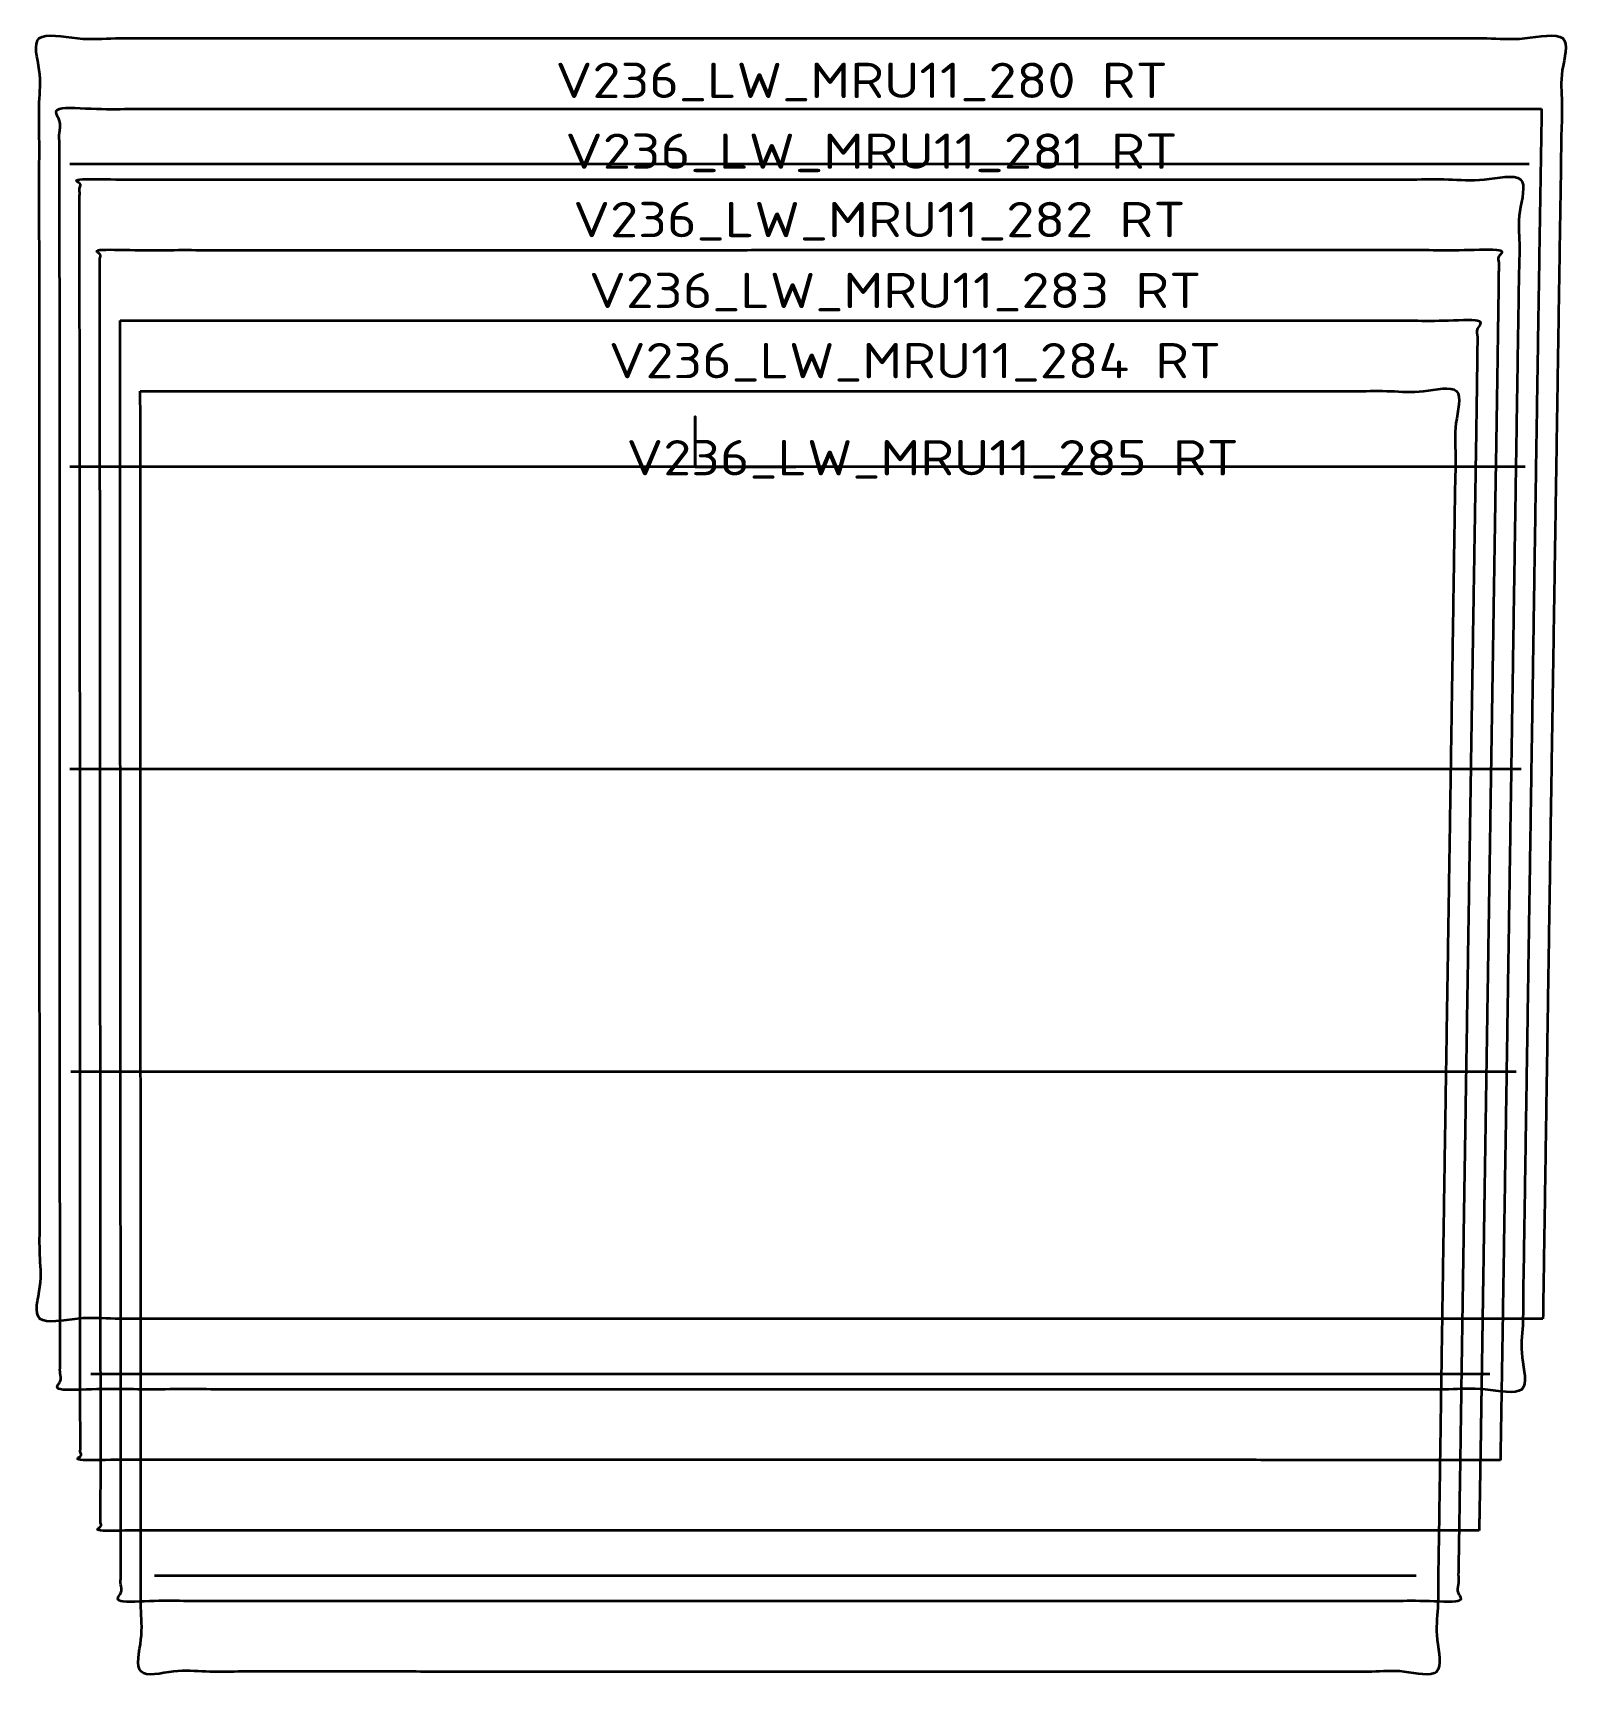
# Model space of a CAD drawing. Extents: x 94337 to 95860, y 27269 to 28900.
import ezdxf
from ezdxf.enums import TextEntityAlignment as Align

# ---------------------------------------------------------------- set-up
doc = ezdxf.new("R2010")
doc.units = 0
for name, color, linetype, lineweight in [('MARKERS', 7, 'Continuous', 13), ('OUTER', 7, 'Continuous', 13), ('ROSETTE', 7, 'Continuous', 13), ('STRATEGYPOINT', 7, 'Continuous', 13), ('TEXT', 7, 'Continuous', 13)]:
    doc.layers.add(name, color=color, linetype=linetype, lineweight=lineweight)
doc.styles.get("Standard").update_dxf_attribs({"font": 'isocp.shx'})

# ---------------------------------------------------------------- blocks, each defined once
blk = doc.blocks.new('V236_LW_MRU11_280 RT_TEXT_1')
at = {"layer": 'TEXT', "color": 14, "lineweight": 13, "width": 1.115672}
blk.add_text('V236_LW_MRU11_280 RT', height=35, dxfattribs=at).set_placement((-138.421875, 365.769196), (468.782715, 365.769196), align=Align.FIT)
blk = doc.blocks.new('V236_LW_MRU11_281 RT_TEXT_2')
at = {"layer": 'TEXT', "color": 14, "lineweight": 13, "width": 1.130209}
blk.add_text('V236_LW_MRU11_281 RT', height=35, dxfattribs=at).set_placement((-128.625, 295.519196), (478.57959, 295.519196), align=Align.FIT)
blk = doc.blocks.new('V236_LW_MRU11_282 RT_TEXT_3')
at = {"layer": 'TEXT', "color": 14, "lineweight": 13, "width": 1.115672}
blk.add_text('V236_LW_MRU11_282 RT', height=35, dxfattribs=at).set_placement((-120.898438, 227.68718), (486.306152, 227.68718), align=Align.FIT)
blk = doc.blocks.new('V236_LW_MRU11_283 RT_TEXT_4')
at = {"layer": 'TEXT', "color": 14, "lineweight": 13, "width": 1.115672}
blk.add_text('V236_LW_MRU11_283 RT', height=35, dxfattribs=at).set_placement((-105.195312, 157.417648), (502.009277, 157.417648), align=Align.FIT)
blk = doc.blocks.new('V236_LW_MRU11_284 RT_TEXT_5')
at = {"layer": 'TEXT', "color": 14, "lineweight": 13, "width": 1.108543}
blk.add_text('V236_LW_MRU11_284 RT', height=35, dxfattribs=at).set_placement((-85.625, 87.778969), (521.57959, 87.778969), align=Align.FIT)
blk = doc.blocks.new('V236_LW_MRU11_285 RT_TEXT_6')
at = {"layer": 'TEXT', "color": 14, "lineweight": 13, "width": 1.115672}
blk.add_text('V236_LW_MRU11_285 RT', height=35, dxfattribs=at).set_placement((-68.085938, -8.502279), (539.118652, -8.502279), align=Align.FIT)

msp = doc.modelspace()

# ---------------------------------------------------------------- linework, layer by layer
at = {"layer": 'MARKERS', "color": 5, "lineweight": 35}
for p, q in [((95820.6, 28769.7), (94373.6, 28769.7)), ((95816.6, 28469.7), (94373.6, 28469.7)), ((95812.6, 28169.7), (94373.6, 28169.7)), ((95807.6, 27869.7), (94374.6, 27869.7)), ((95781.6, 27569.7), (94394.6, 27569.7)), ((95708.6, 27369.7), (94457.6, 27369.7))]:
    msp.add_line(p, q, dxfattribs=at)
at = {"layer": 'OUTER', "color": 3, "lineweight": 35}
for points, knots in [([(95834.3, 27624.6), (95838.2, 27878.6), (95842.1, 28132.6), (95846.1, 28386.7), (95850.1, 28640.7), (95854, 28894.7), (95551.9, 28894.8), (95249.7, 28894.8), (94947.6, 28894.7), (94645.4, 28894.7), (94343.3, 28894.7), (94343.4, 28640.7), (94343.5, 28386.7), (94343.5, 28132.7), (94343.7, 27878.7), (94344, 27624.7), (94642.1, 27624.7), (94940.1, 27624.7), (95238.2, 27624.8), (95536.2, 27624.7), (95834.3, 27624.6)], [0, 0, 0, 0, 0, 0, 1270.312063, 1270.312063, 1270.312063, 1270.312063, 1270.312063, 2781.059805, 2781.059805, 2781.059805, 2781.059805, 2781.059805, 4051.053633, 4051.053633, 4051.053633, 4051.053633, 4051.053633, 5541.323845, 5541.323845, 5541.323845, 5541.323845, 5541.323845, 5541.323845]), ([(95833, 28824.7), (95539, 28824.7), (95245.1, 28824.7), (94951.2, 28824.7), (94657.2, 28824.7), (94363.3, 28824.7), (94363.5, 28731.2), (94363.6, 28605.1), (94363.7, 28413.6), (94363.7, 28159.6), (94363.8, 27905.6), (94363.8, 27745), (94364, 27617.2), (94364.1, 27554.7), (94653.9, 27554.7), (94943.7, 27554.6), (95233.5, 27554.6), (95523.4, 27554.6), (95813.2, 27554.6), (95817.2, 27808.6), (95821.1, 28062.6), (95825, 28316.7), (95828.7, 28570.7), (95833, 28824.7)], [0, 0, 0, 0, 0, 0, 1469.647227, 1469.647227, 1469.647227, 1469.647227, 1469.647227, 1936.951572, 2100.323288, 2427.066717, 2739.640903, 2739.640903, 2739.640903, 2739.640903, 2739.640903, 4188.780174, 4188.780174, 4188.780174, 4188.780174, 4188.780174, 5459.091966, 5459.091966, 5459.091966, 5459.091966, 5459.091966, 5459.091966]), ([(95792.1, 27484.6), (95796.4, 27738.6), (95799.9, 27992.6), (95804, 28246.6), (95807.9, 28500.7), (95811.9, 28754.7), (95526.2, 28754.7), (95240.5, 28754.7), (94954.8, 28754.8), (94669.1, 28754.8), (94383.4, 28754.7), (94383.3, 28723.1), (94383.3, 28660), (94383.5, 28484.2), (94383.8, 28259.8), (94383.7, 28005.8), (94384.1, 27783.3), (94383.9, 27592.5), (94384, 27514.3), (94384.2, 27484.7), (94665.7, 27484.7), (94947.3, 27484.7), (95228.9, 27484.6), (95510.5, 27484.6), (95792.1, 27484.6)], [0, 0, 0, 0, 0, 0, 1270.305675, 1270.305675, 1270.305675, 1270.305675, 1270.305675, 2698.794277, 2698.794277, 2698.794277, 2698.794277, 2698.794277, 2856.456181, 3014.736887, 3577.675816, 3820.833008, 3968.785887, 3968.785887, 3968.785887, 3968.785887, 3968.785887, 5376.757089, 5376.757089, 5376.757089, 5376.757089, 5376.757089, 5376.757089]), ([(95771, 27414.6), (95771.6, 27445.1), (95773.9, 27586.7), (95776.1, 27744.1), (95778.9, 27917.4), (95782, 28121.6), (95785.5, 28345.1), (95787.3, 28457.6), (95788.9, 28554.1), (95790.1, 28634.8), (95790.7, 28684.7), (95513.3, 28684.8), (95235.8, 28684.7), (94958.4, 28684.7), (94680.9, 28684.6), (94403.4, 28684.7), (94403.4, 28651.6), (94403.4, 28555), (94403.6, 28395), (94403.8, 28171.5), (94403.8, 27917.5), (94404, 27696.6), (94404.3, 27539.1), (94404.2, 27445.2), (94404.1, 27414.7), (94677.5, 27414.7), (94950.9, 27414.7), (95224.3, 27414.6), (95497.7, 27414.6), (95771, 27414.6)], [0, 0, 0, 0, 0, 0, 152.518621, 708.038073, 787.398033, 866.757993, 1020.882683, 1270.284376, 1270.284376, 1270.284376, 1270.284376, 1270.284376, 2657.564337, 2657.564337, 2657.564337, 2657.564337, 2657.564337, 2822.979801, 3140.381348, 3457.782932, 3775.184512, 3927.556154, 3927.556154, 3927.556154, 3927.556154, 3927.556154, 5294.488483, 5294.488483, 5294.488483, 5294.488483, 5294.488483, 5294.488483]), ([(94423.4, 28614.7), (94423.6, 28425.5), (94423.7, 28171.5), (94423.7, 27917.5), (94424.2, 27663.5), (94424.2, 27409.5), (94424.1, 27344.7), (94689.3, 27344.6), (94954.5, 27344.6), (95219.6, 27344.6), (95484.8, 27344.6), (95750, 27344.6), (95751.1, 27409.4), (95752.3, 27489.9), (95754.8, 27664.1), (95757.8, 27853.9), (95761.8, 28108), (95764.6, 28297.1), (95767.6, 28470.7), (95768.8, 28550.5), (95769.6, 28614.7), (95500.4, 28614.8), (95231.2, 28614.8), (94961.9, 28614.6), (94692.7, 28614.6), (94423.4, 28614.7)], [0, 0, 0, 0, 0, 0, 946.104052, 1269.99598, 1269.99598, 1269.99598, 1269.99598, 1269.99598, 2595.808273, 2595.808273, 2595.808273, 2595.808273, 2595.808273, 2920.139876, 2998.023032, 3467.019031, 3545.18505, 3866.081939, 3866.081939, 3866.081939, 3866.081939, 3866.081939, 5212.299369, 5212.299369, 5212.299369, 5212.299369, 5212.299369, 5212.299369]), ([(94443.5, 28544.7), (94444, 28290.7), (94443.1, 28036.7), (94444.4, 27782.7), (94443.9, 27528.7), (94444.2, 27274.7), (94701.1, 27274.7), (94958.1, 27274.6), (95215, 27274.6), (95471.9, 27274.6), (95728.9, 27274.6), (95733.2, 27528.6), (95736, 27782.6), (95741.3, 28036.6), (95744.4, 28290.7), (95748.6, 28544.7), (95487.6, 28544.7), (95226.5, 28544.8), (94965.5, 28544.7), (94704.5, 28544.7), (94443.5, 28544.7)], [0, 0, 0, 0, 0, 0, 1269.997745, 1269.997745, 1269.997745, 1269.997745, 1269.997745, 2554.695854, 2554.695854, 2554.695854, 2554.695854, 2554.695854, 3824.969962, 3824.969962, 3824.969962, 3824.969962, 3824.969962, 5130.105015, 5130.105015, 5130.105015, 5130.105015, 5130.105015, 5130.105015])]:
    msp.add_open_spline(points, degree=5, knots=knots, dxfattribs=at)
at = {"layer": 'ROSETTE', "color": 150, "lineweight": 35}
for p, q in [((94993.6, 28469.7), (94993.6, 28519.7)), ((94993.6, 28469.7), (94993.6, 28519.7)), ((94993.6, 28469.7), (94993.6, 28519.7)), ((94993.6, 28469.7), (94993.6, 28519.7)), ((95093.6, 28469.7), (94993.6, 28469.7)), ((95093.6, 28469.7), (94993.6, 28469.7)), ((95093.6, 28469.7), (94993.6, 28469.7)), ((95093.6, 28469.7), (94993.6, 28469.7))]:
    msp.add_line(p, q, dxfattribs=at)
msp.add_lwpolyline([(95093.6, 28469.7), (94993.6, 28469.7), (94993.6, 28519.7), (94993.6, 28469.7)], close=True, dxfattribs=at)
at = {"layer": 'STRATEGYPOINT', "color": 7, "lineweight": 5}
msp.add_point((94993.6, 28469.7), dxfattribs=at)
msp.add_point((94993.6, 28469.7), dxfattribs=at)
msp.add_point((94993.6, 28469.7), dxfattribs=at)
msp.add_point((94993.6, 28469.7), dxfattribs=at)
msp.add_point((94993.6, 28469.7), dxfattribs=at)
msp.add_point((94993.6, 28469.7), dxfattribs=at)

# ---------------------------------------------------------------- block references
at = {"layer": 'TEXT', "color": 7, "lineweight": 0}
for name in ['V236_LW_MRU11_280 RT_TEXT_1', 'V236_LW_MRU11_281 RT_TEXT_2', 'V236_LW_MRU11_282 RT_TEXT_3', 'V236_LW_MRU11_283 RT_TEXT_4', 'V236_LW_MRU11_284 RT_TEXT_5', 'V236_LW_MRU11_285 RT_TEXT_6']:
    msp.add_blockref(name, (94993.6, 28469.7), dxfattribs=at)

doc.saveas('drawing.dxf')
